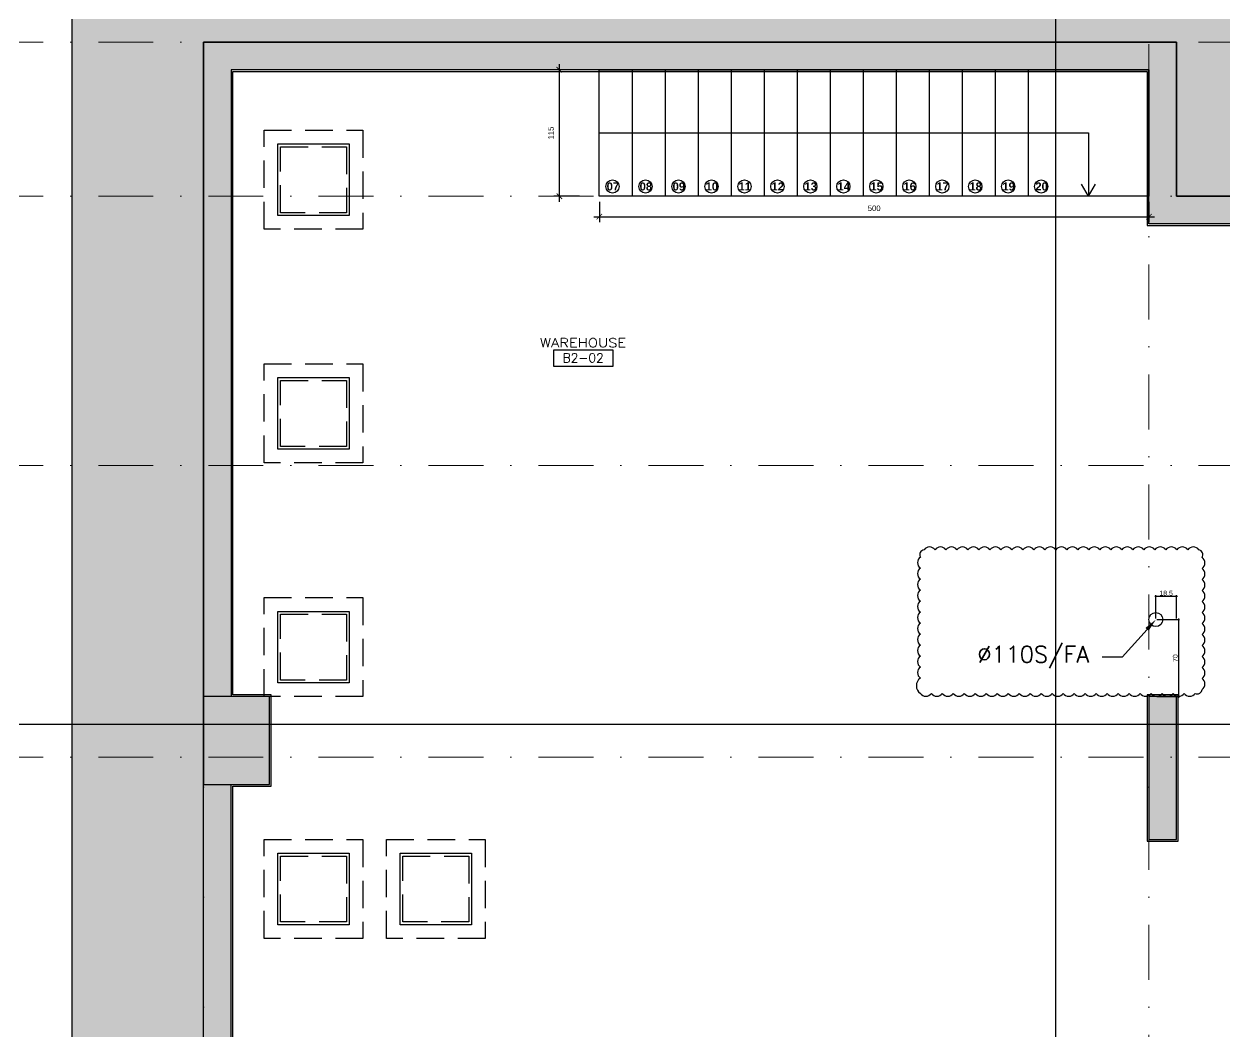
# Model space of a CAD drawing. Header units: centimetres. Extents: x 96271 to 179142, y 9855 to 112216.
# Drawn here: x 138713 to 139806, y 91875 to 92792 of the extents above; entities that cross this region are included whole.
import ezdxf
from ezdxf import colors
from ezdxf.entities.mleader import LeaderData, LeaderLine
from ezdxf.enums import TextEntityAlignment as Align
from ezdxf.math import Vec2, Vec3

# ---------------------------------------------------------------- set-up
doc = ezdxf.new("R2010")
doc.units = ezdxf.units.CM
doc.header["$LTSCALE"] = 100
doc.header["$MEASUREMENT"] = 0
doc.header["$PDSIZE"] = 0.2
for name, pattern in [('DASHDOT', [1, 0.5, -0.25, 0, -0.25]), ('DASHDOT2', [12.7, 6.35, -3.175, 0, -3.175]), ('HIDDEN', [0.375, 0.25, -0.125])]:
    doc.linetypes.add(name, pattern=pattern)
doc.layers.get('0').update_dxf_attribs({"linetype": 'CONTINUOUS'})
doc.layers.get('DEFPOINTS').update_dxf_attribs({"linetype": 'CONTINUOUS'})
for name, color, linetype in [('A-ANOTATION', 7, 'CONTINUOUS'), ('A-Dim', 2, 'CONTINUOUS'), ('A-Flor-Str', 3, 'CONTINUOUS'), ('A-Patt-Strcr', 8, 'CONTINUOUS'), ('A-PLASTER', 51, 'CONTINUOUS'), ('A-Rev Cloud', 80, 'CONTINUOUS'), ('A-Slab limit', 53, 'CONTINUOUS'), ('A-Wall-Prht', 2, 'CONTINUOUS'), ('A-Wall-Strctr', 6, 'CONTINUOUS'), ('M-DR-SW', 62, 'CONTINUOUS'), ('M-DR-TXT', 80, 'CONTINUOUS'), ('plan-stair steps nbr', 224, 'CONTINUOUS')]:
    doc.layers.add(name, color=color, linetype=linetype)
doc.layers.add('A-Sect-Iden', color=191, linetype='CONTINUOUS', lineweight=25)
doc.layers.add('S-AXIS-GRID', color=1, linetype='DASHDOT2', lineweight=9)
doc.styles.add('ARIAL', font='arialbd.ttf')
doc.styles.add('ROMAND', font='romand.shx', dxfattribs={"height": 10})
doc.styles.add('ROMANS', font='romans.shx')
doc.styles.get("Standard").update_dxf_attribs({"font": 'arial.ttf'})
doc.dimstyles.new('1-10', dxfattribs={"dimtxt": 2.25, "dimasz": 1, "dimexe": 1, "dimexo": 1, "dimgap": 0.5, "dimtad": 1, "dimrnd": 0.5, "dimzin": 12, "dimdsep": 46, "dimtxsty": 'Standard', "dimblk": 'ARCHTICK', "dimcen": 1, "dimdle": 1, "dimadec": 0, "dimazin": 3, "dimtfac": 1, "dimtix": 1, "dimtofl": 0, "dimtmove": 1, "dimatfit": 3, "dimfxl": 1, "dimtolj": 1, "dimtzin": 0, "dimarcsym": 0})
doc.dimstyles.new('1-50', dxfattribs={"dimtxt": 11.25, "dimasz": 5, "dimexe": 5, "dimexo": 5, "dimgap": 5, "dimtad": 1, "dimdec": 1, "dimrnd": 0.5, "dimzin": 12, "dimdsep": 46, "dimtxsty": 'Standard', "dimblk": 'ARCHTICK', "dimcen": 0.09, "dimdle": 5, "dimadec": 0, "dimazin": 3, "dimtfac": 1, "dimtdec": 1, "dimtix": 1, "dimtofl": 0, "dimtmove": 1, "dimatfit": 3, "dimfxl": 5, "dimtolj": 1, "dimtzin": 0, "dimarcsym": 0})

# ---------------------------------------------------------------- blocks, each defined once
blk = doc.blocks.new('room tag')
at = {"color": 7}
blk.add_lwpolyline([(-571, 112), (613, 112), (613, -224), (-571, -224)], close=True, dxfattribs=at)
at = {"color": 30, "style": 'ROMAND', "width": 1.2}
blk.add_attdef('ROOM', text='', height=180, dxfattribs=at).set_placement((17, 162), align=Align.CENTER)
at = {"color": 2, "style": 'ROMAND'}
blk.add_attdef('ROOM.NO', text='', height=180, dxfattribs=at).set_placement((20, -140), align=Align.CENTER)
blk = doc.blocks.new('_ArchTick')
at = {"color": 0, "linetype": 'ByBlock', "const_width": 0.15}
blk.add_lwpolyline([(-0.5, -0.5), (0.5, 0.5)], dxfattribs=at)
blk = doc.blocks.new('*D319')
at = {"layer": 'A-Dim', "color": 0, "lineweight": -2, "transparency": 16777216}
for p, q in [((139236.6, 92630.3), (139236.6, 92611.7)), ((139736.6, 92630.3), (139736.6, 92611.7)), ((139231.6, 92616.7), (139741.6, 92616.7))]:
    blk.add_line(p, q, dxfattribs=at)
at = {"layer": 'DEFPOINTS', "color": 0, "transparency": 16777216}
for p in [(139236.6, 92635.3), (139736.6, 92635.3), (139736.6, 92616.7)]:
    blk.add_point(p, dxfattribs=at)
at = {"layer": 'A-Dim', "color": 0, "lineweight": -2, "transparency": 16777216, "xscale": 5, "yscale": 5, "zscale": 5, "rotation": 180}
blk.add_blockref('_ArchTick', (139236.6, 92616.7), dxfattribs=at)
at = {"layer": 'A-Dim', "color": 0, "lineweight": -2, "transparency": 16777216, "xscale": 5, "yscale": 5, "zscale": 5}
blk.add_blockref('_ArchTick', (139736.6, 92616.7), dxfattribs=at)
at = {"layer": 'A-Dim', "color": 0, "transparency": 16777216, "insert": (139486.6, 92624.3), "char_height": 5, "attachment_point": 5}
blk.add_mtext('\\A1;500', dxfattribs=at)
blk = doc.blocks.new('*D320')
at = {"layer": 'A-Dim', "color": 0, "lineweight": -2, "transparency": 16777216}
for p, q in [((139218.5, 92750.3), (139195.2, 92750.3)), ((139200.2, 92630.3), (139200.2, 92755.3)), ((139218.5, 92635.3), (139195.2, 92635.3))]:
    blk.add_line(p, q, dxfattribs=at)
at = {"layer": 'DEFPOINTS', "color": 0, "transparency": 16777216}
for p in [(139200.2, 92750.3), (139223.5, 92750.3), (139223.5, 92635.3)]:
    blk.add_point(p, dxfattribs=at)
at = {"layer": 'A-Dim', "color": 0, "lineweight": -2, "transparency": 16777216, "xscale": 5, "yscale": 5, "zscale": 5}
for p, rotation in [((139200.2, 92750.3), 90), ((139200.2, 92635.3), 270)]:
    blk.add_blockref('_ArchTick', p, dxfattribs=dict(at, rotation=rotation))
at = {"layer": 'A-Dim', "color": 0, "transparency": 16777216, "insert": (139192.6, 92692.8), "char_height": 5, "attachment_point": 5, "rotation": 90}
blk.add_mtext('\\A1;115', dxfattribs=at)
blk = doc.blocks.new('*D442')
at = {"layer": 'A-Dim', "color": 0, "lineweight": -2, "transparency": 16777216}
for p, q in [((139743.9, 92250.3), (139764.4, 92250.3)), ((139763.4, 92251.3), (139763.4, 92179.3)), ((139743.9, 92180.3), (139764.4, 92180.3))]:
    blk.add_line(p, q, dxfattribs=at)
at = {"layer": 'DEFPOINTS', "color": 0, "transparency": 16777216}
for p in [(139742.9, 92250.3), (139742.9, 92180.3), (139763.4, 92180.3)]:
    blk.add_point(p, dxfattribs=at)
at = {"layer": 'A-Dim', "color": 0, "lineweight": -2, "transparency": 16777216}
for p, rotation in [((139763.4, 92250.3), 90), ((139763.4, 92180.3), 270)]:
    blk.add_blockref('_ArchTick', p, dxfattribs=dict(at, rotation=rotation))
at = {"layer": 'A-Dim', "color": 0, "transparency": 16777216, "insert": (139760.6, 92215.3), "char_height": 4.5, "attachment_point": 5, "rotation": 90}
blk.add_mtext('\\A1;70', dxfattribs=at)
blk = doc.blocks.new('*D443')
at = {"layer": 'A-Dim', "color": 0, "lineweight": -2, "transparency": 16777216}
for p, q in [((139741.9, 92271.5), (139762.6, 92271.5)), ((139742.9, 92251.3), (139742.9, 92272.5)), ((139761.6, 92251.3), (139761.6, 92272.5))]:
    blk.add_line(p, q, dxfattribs=at)
at = {"layer": 'DEFPOINTS', "color": 0, "transparency": 16777216}
for p in [(139761.6, 92271.5), (139742.9, 92250.3), (139761.6, 92250.3)]:
    blk.add_point(p, dxfattribs=at)
at = {"layer": 'A-Dim', "color": 0, "lineweight": -2, "transparency": 16777216, "rotation": 180}
blk.add_blockref('_ArchTick', (139742.9, 92271.5), dxfattribs=at)
at = {"layer": 'A-Dim', "color": 0, "lineweight": -2, "transparency": 16777216}
blk.add_blockref('_ArchTick', (139761.6, 92271.5), dxfattribs=at)
at = {"layer": 'A-Dim', "color": 0, "transparency": 16777216, "insert": (139752.2, 92274.3), "char_height": 4.5, "attachment_point": 5}
blk.add_mtext('\\A1;18.5', dxfattribs=at)

msp = doc.modelspace()

# ---------------------------------------------------------------- hatches: boundary and pattern name
at = {"layer": 'A-Patt-Strcr'}
h = msp.add_hatch(dxfattribs=at)
h.set_pattern_fill('EARTH', color=256, scale=100)
h.set_pattern_definition([(0, (149598.393, 77124.047), (25, 25), [25, -25]), (0, (149598.393, 77133.422), (25, 25), [25, -25]), (0, (149598.393, 77142.797), (25, 25), [25, -25]), (90, (149601.518, 77145.922), (-25, 25), [25, -25]), (90, (149610.893, 77145.922), (-25, 25), [25, -25]), (90, (149620.268, 77145.922), (-25, 25), [25, -25])])
edge = h.paths.add_edge_path()
edge.add_line((138236.559, 90745.329), (138356.559, 90745.329))
edge.add_line((138356.559, 90745.329), (138356.559, 90820.329))
edge.add_arc((138661.559, 90820.329), 305, 90, 180, ccw=False)
edge.add_line((138661.559, 91125.329), (138756.559, 91125.329))
edge.add_line((138756.559, 91125.329), (138756.559, 91055.329))
edge.add_line((138756.559, 91055.329), (140366.559, 91055.329))
edge.add_line((140366.559, 91055.329), (140366.559, 91305.329))
edge.add_line((140366.559, 91305.329), (140606.559, 91305.329))
edge.add_line((140606.559, 91305.329), (140606.559, 91750.329))
edge.add_line((140606.559, 91750.329), (140641.559, 91750.329))
edge.add_line((140641.559, 91750.329), (140641.559, 92195.329))
edge.add_line((140641.559, 92195.329), (140606.559, 92195.329))
edge.add_line((140606.559, 92195.329), (140606.559, 92755.329))
edge.add_line((140606.559, 92755.329), (139881.559, 92755.329))
edge.add_line((139881.559, 92755.329), (139881.559, 92895.329))
edge.add_line((139881.559, 92895.329), (138756.559, 92895.329))
edge.add_line((138756.559, 92895.329), (138756.559, 91765.329))
edge.add_line((138756.559, 91765.329), (138661.559, 91765.329))
edge.add_arc((138661.559, 90820.329), 945, 90, 180.000021)
edge.add_line((137716.559, 90820.329), (137716.559, 90745.329))
edge.add_line((137716.559, 90745.329), (137836.559, 90745.329))
edge.add_line((137836.559, 90745.329), (137836.559, 90820.329))
edge.add_arc((138661.559, 90820.329), 825, 125.152703, 179.999978, ccw=False)
edge.add_arc((138661.559, 90820.329), 825, 90, 125.152703, ccw=False)
edge.add_line((138661.559, 91645.329), (138876.559, 91645.329))
edge.add_line((138876.559, 91645.329), (138876.559, 92775.329))
edge.add_line((138876.559, 92775.329), (139761.559, 92775.329))
edge.add_line((139761.559, 92775.329), (139761.559, 92635.329))
edge.add_line((139761.559, 92635.329), (140486.559, 92635.329))
edge.add_line((140486.559, 92635.329), (140486.559, 92580.283))
edge.add_line((140486.559, 92580.283), (140486.559, 92540.283))
edge.add_line((140486.559, 92540.283), (140486.559, 92075.329))
edge.add_line((140486.559, 92075.329), (140521.559, 92075.329))
edge.add_line((140521.559, 92075.329), (140521.559, 91870.329))
edge.add_line((140521.559, 91870.329), (140486.559, 91870.329))
edge.add_line((140486.559, 91870.329), (140486.559, 91425.329))
edge.add_line((140486.559, 91425.329), (140246.559, 91425.329))
edge.add_line((140246.559, 91425.329), (140246.559, 91175.329))
edge.add_line((140246.559, 91175.329), (138876.559, 91175.329))
edge.add_line((138876.559, 91175.329), (138876.559, 91245.329))
edge.add_line((138876.559, 91245.329), (138661.559, 91245.329))
edge.add_arc((138661.559, 90820.329), 425, 90, 180)
edge.add_line((138236.559, 90820.329), (138236.559, 90745.329))
h = msp.add_hatch(dxfattribs=at)
h.set_pattern_fill('AR-CONC', color=256, scale=2)
h.set_pattern_definition([(50, (129598.393, 77124.047), (14.345204, -1.255043), [1.5, -16.5]), (355, (129598.393, 77124.047), (-2.775027, 15.043843), [1.2, -13.2]), (100.451444, (129599.589, 77123.942), (11.570177, 13.7888), [1.274804, -14.022842]), (46.1842, (129598.393, 77128.047), (21.344827, -3.310386), [2.25, -24.75]), (96.63564, (129600.172, 77127.77), (18.69324, 19.482372), [1.912207, -21.034275]), (351.18416, (129598.393, 77128.047), (18.69324, 19.482372), [1.8, -19.8]), (21, (129600.393, 77127.047), (11.938141, -8.052378), [1.5, -16.5]), (326, (129600.393, 77127.047), (4.866307, 14.503001), [1.2, -13.2]), (71.451445, (129601.388, 77126.376), (16.804448, 6.450623), [1.274804, -14.022842]), (37.5, (129598.393, 77124.047), (0.2431971, 6.6578771), [0, -13.04, 0, -13.4, 0, -13.25]), (7.5, (129598.393, 77124.047), (5.2613907, 7.8882342), [0, -7.64, 0, -12.74, 0, -5.05]), (327.5, (129593.933, 77124.047), (10.6764487, -0.4510974), [0, -5, 0, -15.6, 0, -20.7]), (317.5, (129591.933, 77124.047), (11.6637234, 2.0020996), [0, -6.5, 0, -10.36, 0, -14.7])])
h.paths.add_polyline_path([(138901.559, 92750.329), (139736.559, 92750.329), (139736.559, 92610.329), (140461.559, 92610.329), (140461.559, 92390.329), (140486.559, 92390.329), (140486.559, 92635.329), (139761.559, 92635.329), (139761.559, 92775.329), (138876.559, 92775.329), (138876.559, 92180.329), (138901.559, 92180.329)])
h.paths.add_polyline_path([(140486.559, 92390.329), (140461.559, 92390.329), (140461.559, 92350.329), (140486.559, 92350.329)], flags=17)
h.paths.add_polyline_path([(140486.559, 92350.329), (140461.559, 92350.329), (140461.559, 92125.329), (140486.559, 92125.329)])
h.paths.add_polyline_path([(140486.559, 92125.329), (140461.559, 92125.329), (140461.559, 92050.329), (140486.559, 92050.329)])
h.paths.add_polyline_path([(140521.559, 92075.329), (140486.559, 92075.329), (140486.559, 92050.329), (140496.559, 92050.329), (140496.559, 91895.329), (140521.559, 91895.329)])
h.paths.add_polyline_path([(140521.559, 91895.329), (140391.559, 91895.329), (140391.559, 91870.329), (140521.559, 91870.329)])
h.paths.add_polyline_path([(140486.559, 91870.329), (140461.559, 91870.329), (140461.559, 91450.329), (140221.559, 91450.329), (140221.559, 91200.329), (139761.559, 91200.329), (139761.559, 91175.329), (140246.559, 91175.329), (140246.559, 91425.329), (140486.559, 91425.329)])
h.paths.add_polyline_path([(139761.559, 91315.329), (139736.559, 91315.329), (139736.559, 91175.329), (139761.559, 91175.329)])
h.paths.add_polyline_path([(138936.559, 91750.329), (138876.559, 91750.329), (138876.559, 91670.329), (138936.559, 91670.329)])
h.paths.add_polyline_path([(138936.559, 91270.329), (138876.559, 91270.329), (138876.559, 91175.329), (138936.559, 91175.329)])
h.paths.add_polyline_path([(139736.559, 91200.329), (138936.559, 91200.329), (138936.559, 91175.329), (139736.559, 91175.329)])
h.paths.add_polyline_path([(138936.559, 92180.329), (138876.559, 92180.329), (138876.559, 92100.329), (138936.559, 92100.329)])
h.paths.add_polyline_path([(139986.559, 92390.329), (139961.559, 92390.329), (139961.559, 92350.329), (139986.559, 92350.329)], flags=17)
h.paths.add_polyline_path([(139986.559, 92125.329), (139961.559, 92125.329), (139961.559, 92050.329), (139986.559, 92050.329)])
h.paths.add_polyline_path([(139761.559, 91750.329), (139736.559, 91750.329), (139736.559, 91670.329), (139761.559, 91670.329)])
h.paths.add_polyline_path([(139986.559, 91895.329), (139961.559, 91895.329), (139961.559, 91700.329), (139986.559, 91700.329)])
h.paths.add_polyline_path([(140136.559, 91300.329), (139986.559, 91300.329), (139986.559, 91275.329), (140136.559, 91275.329)], flags=17)
h.paths.add_polyline_path([(140341.559, 91600.329), (140311.559, 91600.329), (140311.559, 91570.329), (140341.559, 91570.329)], flags=17)
h.paths.add_polyline_path([(140341.559, 91750.329), (140311.559, 91750.329), (140311.559, 91720.329), (140341.559, 91720.329)], flags=17)
h.paths.add_polyline_path([(139986.559, 91430.329), (139976.559, 91430.329), (139976.559, 91460.329), (139961.559, 91460.329), (139961.559, 91275.329), (139986.559, 91275.329)], flags=17)
h.paths.add_polyline_path([(140146.559, 91430.329), (140136.559, 91430.329), (140136.559, 91275.329), (140161.559, 91275.329), (140161.559, 91460.329), (140146.559, 91460.329)], flags=17)
h.paths.add_polyline_path([(139761.559, 92180.329), (139736.559, 92180.329), (139736.559, 92050.329), (139761.559, 92050.329)])
h = msp.add_hatch(dxfattribs=at)
h.set_pattern_fill('AR-CONC', color=256, scale=2)
h.set_pattern_definition([(50, (149598.393, 77124.047), (14.345204, -1.255043), [1.5, -16.5]), (355, (149598.393, 77124.047), (-2.775027, 15.043843), [1.2, -13.2]), (100.451444, (149599.589, 77123.942), (11.570177, 13.7888), [1.274804, -14.022842]), (46.1842, (149598.393, 77128.047), (21.344827, -3.310386), [2.25, -24.75]), (96.63564, (149600.172, 77127.77), (18.69324, 19.482372), [1.912207, -21.034275]), (351.18416, (149598.393, 77128.047), (18.69324, 19.482372), [1.8, -19.8]), (21, (149600.393, 77127.047), (11.938141, -8.052378), [1.5, -16.5]), (326, (149600.393, 77127.047), (4.866307, 14.503001), [1.2, -13.2]), (71.451445, (149601.388, 77126.376), (16.804448, 6.450623), [1.274804, -14.022842]), (37.5, (149598.393, 77124.047), (0.2431971, 6.6578771), [0, -13.04, 0, -13.4, 0, -13.25]), (7.5, (149598.393, 77124.047), (5.2613907, 7.8882342), [0, -7.64, 0, -12.74, 0, -5.05]), (327.5, (149593.933, 77124.047), (10.6764487, -0.4510974), [0, -5, 0, -15.6, 0, -20.7]), (317.5, (149591.933, 77124.047), (11.6637234, 2.0020996), [0, -6.5, 0, -10.36, 0, -14.7])])
h.paths.add_polyline_path([(138901.559, 92100.329), (138876.559, 92100.329), (138876.559, 91750.329), (138901.559, 91750.329)])

# ---------------------------------------------------------------- linework, layer by layer
at = {"layer": 'A-Flor-Str'}
for p, q in [((139266.559, 92750.329), (139266.559, 92635.329)), ((139296.559, 92750.329), (139296.559, 92635.329)), ((139326.559, 92750.329), (139326.559, 92635.329)), ((139356.559, 92750.329), (139356.559, 92635.329)), ((139386.559, 92750.329), (139386.559, 92635.329)), ((139416.559, 92750.329), (139416.559, 92635.329)), ((139446.559, 92750.329), (139446.559, 92635.329)), ((139476.559, 92750.329), (139476.559, 92635.329)), ((139506.559, 92750.329), (139506.559, 92635.329)), ((139536.559, 92750.329), (139536.559, 92635.329)), ((139566.559, 92750.329), (139566.559, 92635.329)), ((139596.559, 92750.329), (139596.559, 92635.329)), ((139626.559, 92750.329), (139626.559, 92635.329))]:
    msp.add_line(p, q, dxfattribs=at)
for points in [[(139236.559, 92692.829), (139626.559, 92692.829), (139681.559, 92692.829), (139681.559, 92635.329), (139675.23, 92646.292)], [(139681.559, 92635.329), (139687.889, 92646.292)]]:
    msp.add_lwpolyline(points, dxfattribs=at)
at = {"layer": 'A-Patt-Strcr'}
msp.add_lwpolyline([(138661.559, 91125.329), (138756.559, 91125.329), (138756.559, 91055.329), (140366.559, 91055.329), (140366.559, 91305.329), (140606.559, 91305.329), (140606.559, 91750.329), (140641.559, 91750.329), (140641.559, 92195.329), (140606.559, 92195.329), (140606.559, 92755.329), (139881.559, 92755.329), (139881.559, 92895.329), (138756.559, 92895.329), (138756.559, 91765.329), (138661.559, 91765.329)], dxfattribs=at)
at = {"layer": 'A-PLASTER'}
msp.add_lwpolyline([(138903.059, 91751.785), (138903.059, 92098.783), (138938.059, 92098.783), (138938.059, 92181.829), (138903.059, 92181.829), (138903.059, 92748.829), (139735.059, 92748.829), (139735.059, 92608.829), (140285.059, 92608.829), (140285.059, 92433.829), (140460.059, 92433.829), (140460.059, 92061.829), (140390.059, 92061.829), (140390.059, 91881.829), (139988.059, 91881.829), (139988.059, 91896.829), (139960.059, 91896.829), (139960.059, 91698.829)], dxfattribs=at)
msp.add_lwpolyline([(139735.059, 92048.829), (139763.059, 92048.829), (139763.059, 92181.829), (139735.059, 92181.829)], close=True, dxfattribs=at)
at = {"layer": 'A-Rev Cloud'}
msp.add_lwpolyline([(139528.614, 92183.154, 0.52056705), (139538.614, 92183.154, 0.52056705), (139548.614, 92183.154, 0.52056705), (139558.614, 92183.154, 0.52056705), (139568.614, 92183.154, 0.52056705), (139578.614, 92183.154, 0.52056705), (139588.614, 92183.154, 0.52056705), (139598.614, 92183.154, 0.52056705), (139608.614, 92183.154, 0.52056705), (139618.614, 92183.154, 0.52056705), (139628.614, 92183.154, 0.52056705), (139638.614, 92183.154, 0.52056705), (139648.614, 92183.154, 0.52056705), (139658.614, 92183.154, 0.52056705), (139668.614, 92183.154, 0.52056705), (139678.614, 92183.154, 0.52056705), (139688.614, 92183.154, 0.52056705), (139698.614, 92183.154, 0.52056705), (139708.614, 92183.154, 0.52056705), (139718.614, 92183.154, 0.52056705), (139728.614, 92183.154, 0.52056705), (139738.614, 92183.154, 0.52056705), (139748.614, 92183.154, 0.52056705), (139758.614, 92183.154, 0.52056705), (139768.614, 92183.154, 0.52056705), (139778.614, 92183.154, 0.52056705), (139784.955, 92186.813, 0.52056705), (139784.955, 92196.813, 0.52056705), (139784.955, 92206.813, 0.52056705), (139784.955, 92216.813, 0.52056705), (139784.955, 92226.813, 0.52056705), (139784.955, 92236.813, 0.52056705), (139784.955, 92246.813, 0.52056705), (139784.955, 92256.813, 0.52056705), (139784.955, 92266.813, 0.52056705), (139784.955, 92276.813, 0.52056705), (139784.955, 92286.813, 0.52056705), (139784.955, 92296.813, 0.52056705), (139784.955, 92306.813, 0.52056705), (139781.948, 92313.806, 0.52056705), (139771.948, 92313.806, 0.52056705), (139761.948, 92313.806, 0.52056705), (139751.948, 92313.806, 0.52056705), (139741.948, 92313.806, 0.52056705), (139731.948, 92313.806, 0.52056705), (139721.948, 92313.806, 0.52056705), (139711.948, 92313.806, 0.52056705), (139701.948, 92313.806, 0.52056705), (139691.948, 92313.806, 0.52056705), (139681.948, 92313.806, 0.52056705), (139671.948, 92313.806, 0.52056705), (139661.948, 92313.806, 0.52056705), (139651.948, 92313.806, 0.52056705), (139641.948, 92313.806, 0.52056705), (139631.948, 92313.806, 0.52056705), (139621.948, 92313.806, 0.52056705), (139611.948, 92313.806, 0.52056705), (139601.948, 92313.806, 0.52056705), (139591.948, 92313.806, 0.52056705), (139581.948, 92313.806, 0.52056705), (139571.948, 92313.806, 0.52056705), (139561.948, 92313.806, 0.52056705), (139551.948, 92313.806, 0.52056705), (139541.948, 92313.806, 0.52056705), (139531.948, 92313.806, 0.52056705), (139528.614, 92307.14, 0.52056705), (139528.614, 92297.14, 0.52056705), (139528.614, 92287.14, 0.52056705), (139528.614, 92277.14, 0.52056705), (139528.614, 92267.14, 0.52056705), (139528.614, 92257.14, 0.52056705), (139528.614, 92247.14, 0.52056705), (139528.614, 92237.14, 0.52056705), (139528.614, 92227.14, 0.52056705), (139528.614, 92217.14, 0.52056705), (139528.614, 92207.14, 0.52056705), (139528.614, 92197.14, 0.52056705)], format="xyb", close=True, dxfattribs=at)
at = {"layer": 'A-Sect-Iden'}
for p, q in [((139651.559, 93927.158), (139651.559, 90188.999)), ((136383.148, 92155.286), (141114.439, 92155.286))]:
    msp.add_line(p, q, dxfattribs=at)
at = {"layer": 'A-Slab limit'}
msp.add_lwpolyline([(138876.559, 91175.329), (138876.559, 92775.329), (139761.559, 92775.329), (139761.559, 92635.329), (140486.559, 92635.329), (140486.559, 92075.329), (140521.559, 92075.329), (140521.559, 91870.329), (140486.559, 91870.329), (140486.559, 91425.329), (140246.559, 91425.329), (140246.559, 91175.329)], close=True, dxfattribs=at)
at = {"layer": 'A-Wall-Prht'}
for points in [[(139236.559, 92750.329), (139736.559, 92750.329), (139736.559, 92635.329), (139236.559, 92635.329)], [(138944.059, 92682.831), (139009.059, 92682.831), (139009.059, 92617.831), (138944.059, 92617.831)], [(138944.059, 92470.333), (139009.059, 92470.333), (139009.059, 92405.333), (138944.059, 92405.333)], [(138944.059, 92257.833), (139009.059, 92257.833), (139009.059, 92192.833), (138944.059, 92192.833)], [(138944.059, 92037.833), (139009.059, 92037.833), (139009.059, 91972.833), (138944.059, 91972.833)], [(139055.309, 92037.833), (139120.309, 92037.833), (139120.309, 91972.833), (139055.309, 91972.833)]]:
    msp.add_lwpolyline(points, close=True, dxfattribs=at)
at = {"layer": 'A-Wall-Prht', "linetype": 'HIDDEN'}
for points in [[(138931.559, 92695.331), (139021.559, 92695.331), (139021.559, 92605.331), (138931.559, 92605.331)], [(138946.559, 92680.331), (139006.559, 92680.331), (139006.559, 92620.331), (138946.559, 92620.331)], [(138931.559, 92482.833), (139021.559, 92482.833), (139021.559, 92392.833), (138931.559, 92392.833)], [(138946.559, 92467.833), (139006.559, 92467.833), (139006.559, 92407.833), (138946.559, 92407.833)], [(138931.559, 92270.333), (139021.559, 92270.333), (139021.559, 92180.333), (138931.559, 92180.333)], [(138946.559, 92255.333), (139006.559, 92255.333), (139006.559, 92195.333), (138946.559, 92195.333)], [(138931.559, 92050.333), (139021.559, 92050.333), (139021.559, 91960.333), (138931.559, 91960.333)], [(139042.809, 92050.333), (139132.809, 92050.333), (139132.809, 91960.333), (139042.809, 91960.333)], [(138946.559, 92035.333), (139006.559, 92035.333), (139006.559, 91975.333), (138946.559, 91975.333)], [(139057.809, 92035.333), (139117.809, 92035.333), (139117.809, 91975.333), (139057.809, 91975.333)]]:
    msp.add_lwpolyline(points, close=True, dxfattribs=at)
at = {"layer": 'A-Wall-Strctr'}
for p, q in [((138876.559, 91750.283), (138876.559, 92100.283)), ((138901.559, 91750.283), (138901.559, 92100.283))]:
    msp.add_line(p, q, dxfattribs=at)
for points in [[(140486.559, 92390.329), (140486.559, 92635.329), (139761.559, 92635.329), (139761.559, 92775.329), (138876.559, 92775.329), (138876.559, 92180.329)], [(140461.559, 92610.329), (139736.559, 92610.329), (139736.559, 92750.329), (138901.559, 92750.329), (138901.559, 92180.329)]]:
    msp.add_lwpolyline(points, dxfattribs=at)
for points in [[(138876.559, 92180.329), (138876.559, 92100.329), (138936.559, 92100.329), (138936.559, 92180.329)], [(139736.559, 92180.329), (139736.559, 92050.329), (139761.559, 92050.329), (139761.559, 92180.329)]]:
    msp.add_lwpolyline(points, close=True, dxfattribs=at)
at = {"layer": 'M-DR-SW'}
msp.add_circle((139742.909, 92250.329), 6.35, dxfattribs=at)
at = {"layer": 'plan-stair steps nbr'}
for centre in [(139248.571, 92644.151), (139278.571, 92644.151), (139308.571, 92644.151), (139338.571, 92644.151), (139368.571, 92644.151), (139398.571, 92644.151), (139428.571, 92644.151), (139458.571, 92644.151), (139488.571, 92644.151), (139518.571, 92644.151), (139548.571, 92644.151), (139578.571, 92644.151), (139608.571, 92644.151), (139638.571, 92644.151)]:
    msp.add_circle(centre, 6.006, dxfattribs=at)
at = {"layer": 'S-AXIS-GRID', "linetype": 'DASHDOT', "lineweight": 13}
for p, q in [((138876.559, 92973.75), (138876.559, 91018.716)), ((138876.559, 92973.75), (138876.559, 91018.716)), ((139736.559, 92973.75), (139736.559, 91018.716)), ((139736.559, 92973.75), (139736.559, 91018.716)), ((137579.594, 92775.329), (140683.395, 92775.329)), ((137579.594, 92775.329), (140683.395, 92775.329)), ((137579.594, 92635.329), (140683.395, 92635.329)), ((137579.594, 92635.329), (140683.395, 92635.329)), ((137579.594, 92390.329), (140683.395, 92390.329)), ((137579.594, 92390.329), (140683.395, 92390.329)), ((137579.594, 92125.329), (140683.395, 92125.329)), ((137579.594, 92125.329), (140683.395, 92125.329))]:
    msp.add_line(p, q, dxfattribs=at)

# ---------------------------------------------------------------- block references
at = {"layer": 'A-ANOTATION', "xscale": 0.04537499999983652, "yscale": 0.04537499999983652, "zscale": 0.04537499999983652}
msp.add_blockref('room tag', (139220.981, 92490.601), dxfattribs=at).add_auto_attribs({'ROOM': 'WAREHOUSE', 'ROOM.NO': 'B2-02'})

# ---------------------------------------------------------------- texts
at = {"layer": 'plan-stair steps nbr', "char_height": 7.28, "attachment_point": 1, "style": 'ARIAL'}
for s, insert in [('07', (139243.251, 92647.82)), ('08', (139273.251, 92647.82)), ('09', (139303.251, 92647.82)), ('10', (139333.251, 92647.82)), ('11', (139363.251, 92647.82)), ('12', (139393.251, 92647.82)), ('13', (139423.251, 92647.82)), ('14', (139453.251, 92647.82)), ('15', (139483.251, 92647.82)), ('16', (139513.251, 92647.82)), ('17', (139543.251, 92647.82)), ('18', (139573.251, 92647.82)), ('19', (139603.251, 92647.82)), ('20', (139633.251, 92647.82))]:
    msp.add_mtext_dynamic_manual_height_columns(s, width=0.08483, gutter_width=0.35, heights=[0], dxfattribs=dict(at, insert=insert))

# ---------------------------------------------------------------- dimensions: what is measured, and where the dimension line sits
at = {"layer": 'A-Dim'}
for p1, p2, distance, dimstyle, override, picture, middle in [((139223.543, 92635.329), (139223.543, 92750.329), 23.389, '1-50', {"dimtxt": 5}, '*D320', (139192.601, 92692.829)), ((139236.559, 92635.329), (139736.559, 92635.329), -18.6, '1-50', {"dimtxt": 5}, '*D319', (139486.559, 92624.282)), ((139742.909, 92250.329), (139761.559, 92250.329), 21.157, '1-10', {"dimtxt": 4.5}, '*D443', (139752.234, 92274.283)), ((139742.909, 92250.329), (139742.909, 92180.329), 20.448, '1-10', {"dimtxt": 4.5}, '*D442', (139760.56, 92215.329))]:
    dim = msp.add_aligned_dim(p1=p1, p2=p2, distance=distance, dimstyle=dimstyle, override=override, dxfattribs=at)
    dim.commit()
    dim.dimension.update_dxf_attribs({"geometry": picture, "text_midpoint": middle})

# ---------------------------------------------------------------- leaders
at = {"layer": 'M-DR-TXT', "ltscale": 0.1}
ml = msp.add_multileader_mtext('Standard', dxfattribs=at)
ml.set_content('%%C110S/FA', color=256, style='ROMANS')
ml.set_leader_properties()
ml.build(insert=Vec2(0, 0))
ml.multileader.update_dxf_attribs({"dogleg_length": 15, "arrow_head_size": 12})
ctx = ml.context
ctx.base_point, ctx.char_height, ctx.arrow_head_size, ctx.landing_gap_size, ctx.plane_origin = Vec3(139560.816, 92216.24), 15, 12, 12, Vec3(139679.294, 92159.446)
ctx.text_align_type = 2
notes = []
notes.append((ctx, [(1, (1, 1, 0), (139712.102, 92216.24), (-1, 0), 18, [(0, [(139742.909, 92250.329)], 0, [])])]))
ctx.mtext.insert, ctx.mtext.width, ctx.mtext.alignment, ctx.mtext.flow_direction = Vec3(139682.102, 92226.24), 133.86637, 3, 5
for ctx, leaders in notes:
    for number, flags, end, landing, length, lines in leaders:
        leader = LeaderData()
        leader.index, (leader.has_last_leader_line, leader.has_dogleg_vector, leader.attachment_direction) = number, flags
        leader.last_leader_point, leader.dogleg_vector, leader.dogleg_length = Vec3(end), Vec3(landing), length
        for number, points, colour, breaks in lines:
            line = LeaderLine()
            line.index, line.vertices, line.color, line.breaks = number, Vec3.list(points), colors.encode_raw_color(colour), breaks
            leader.lines.append(line)
        ctx.leaders.append(leader)

doc.saveas('drawing.dxf')
